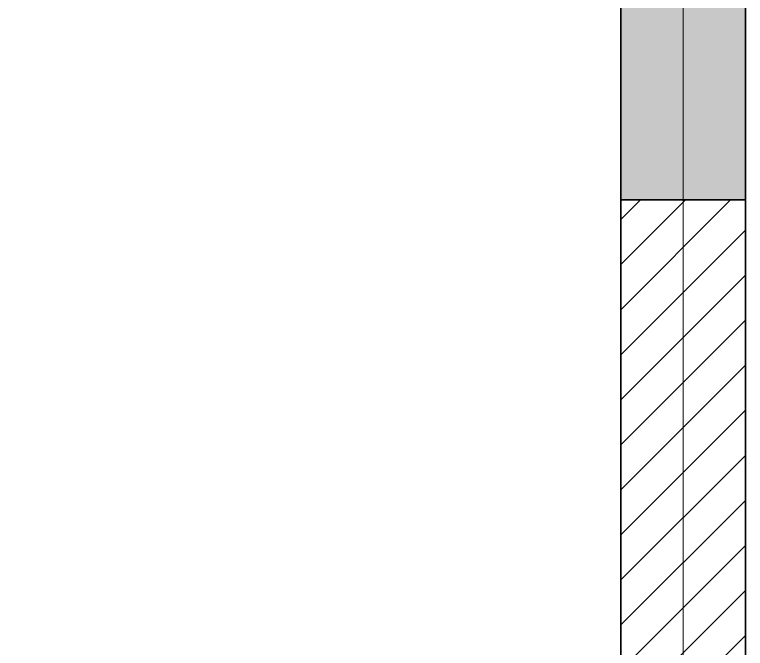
# Model space of a CAD drawing. Header units: millimetres. Extents: x 1336014 to 2939047, y -333549 to -60566.
# Drawn here: x 1483607 to 1484897, y -156085 to -154966 of the extents above; entities that cross this region are included whole.
import ezdxf

# ---------------------------------------------------------------- set-up
doc = ezdxf.new("R2010")
doc.units = ezdxf.units.MM
doc.header["$MEASUREMENT"] = 0
doc.linetypes.add('CENTER2', pattern=[1.125, 0.75, -0.125, 0.125, -0.125])
for name, color, linetype, lineweight in [('01.Cut', 255, 'Continuous', 35), ('06.betong', 2, 'Continuous', 35), ('09.Hatch', 250, 'Continuous', 5), ('10.truc', 250, 'CENTER2', 20)]:
    doc.layers.add(name, color=color, linetype=linetype, lineweight=lineweight)

msp = doc.modelspace()

# ---------------------------------------------------------------- hatches: boundary and pattern name
at = {"layer": '09.Hatch', "ltscale": 50}
h = msp.add_hatch(dxfattribs=at)
h.set_pattern_fill('BTCT', color=256, scale=9, style=0)
h.set_pattern_definition([(50, (621380.113, -189400.795), (64.5534164, -5.647692), [6.75, -74.25]), (355, (621380.11, -189400.795), (-12.48762, 67.697292), [5.4, -59.4]), (100.4514, (621385.49, -189401.266), (52.0658444, 62.049559), [5.736617, -63.10279]), (46.1842, (621380.11, -189382.795), (96.0516944, -14.896711), [10.125, -111.375]), (96.6356, (621388.12, -189384.04), (84.119643, 87.670608), [8.604926, -94.65417]), (351.1842, (621380.11, -189382.8), (84.119575, 87.670674), [8.1, -89.1]), (21, (621389.113, -189387.295), (53.7216347, -36.2357), [6.75, -74.25]), (326, (621389.11, -189387.295), (21.89838, 65.263504), [5.4, -59.4]), (71.4514, (621393.59, -189390.315), (75.6200366, 29.0277447), [5.736617, -63.10279]), (37.5, (621380.113, -189400.795), (1.094387, 29.96044684), [0, -58.68, 0, -60.3, 0, -59.625]), (7.5, (621380.113, -189400.795), (23.6762584, 35.4970541), [0, -34.38, 0, -57.33, 0, -22.725]), (327.5, (621360.043, -189400.795), (48.04401926, -2.02993846), [0, -22.5, 0, -70.2, 0, -93.15]), (317.5, (621351.043, -189400.795), (52.4867552, 9.0094484), [0, -29.25, 0, -46.62, 0, -66.15]), (45, (621380.113, -189400.795), (-23.8648539, 23.8648539), []), (45, (621396.023, -189400.795), (-23.8648539, 23.8648539), [])])
edge = h.paths.add_edge_path()
edge.add_line((1484897.5, -154842.8), (1484897.5, -155292.8))
edge.add_line((1484897.5, -155292.8), (1484677.5, -155292.8))
edge.add_line((1484677.5, -155292.8), (1484677.5, -154942.8))
edge.add_line((1484677.5, -154942.8), (1479716.5, -154942.8))
edge.add_line((1479716.5, -154942.8), (1479716.5, -155292.8))
edge.add_line((1479716.5, -155292.8), (1479496.5, -155292.8))
edge.add_line((1479496.5, -155292.8), (1479496.5, -154842.8))
edge.add_line((1479496.5, -154842.8), (1484897.5, -154843.3))
h = msp.add_hatch(dxfattribs=at)
h.set_pattern_fill('TUONGXAY', color=256, scale=450, style=0)
h.set_pattern_definition([(45, (621380.113, -189400.795), (-39.7747564, 39.7747564), [])])
h.paths.add_polyline_path([(1484677.5, -155292.8), (1484897.5, -155292.8), (1484897.5, -156542.8), (1484677.5, -156542.8)])

# ---------------------------------------------------------------- linework, layer by layer
at = {"layer": '01.Cut'}
msp.add_lwpolyline([(1484677.5, -155292.8), (1484897.5, -155292.8), (1484897.5, -156542.8), (1484677.5, -156542.8)], close=True, dxfattribs=at)
at = {"layer": '06.betong'}
msp.add_lwpolyline([(1484897.5, -154842.8), (1484897.5, -155292.8), (1484677.5, -155292.8), (1484677.5, -154942.8), (1479716.5, -154942.8), (1479716.5, -155292.8), (1479496.5, -155292.8), (1479496.5, -154842.8), (1484897.5, -154843.3)], dxfattribs=at)
at = {"layer": '10.truc'}
msp.add_line((1484787.5, -143408.8), (1484787.5, -160388.6), dxfattribs=at)

doc.saveas('drawing.dxf')
